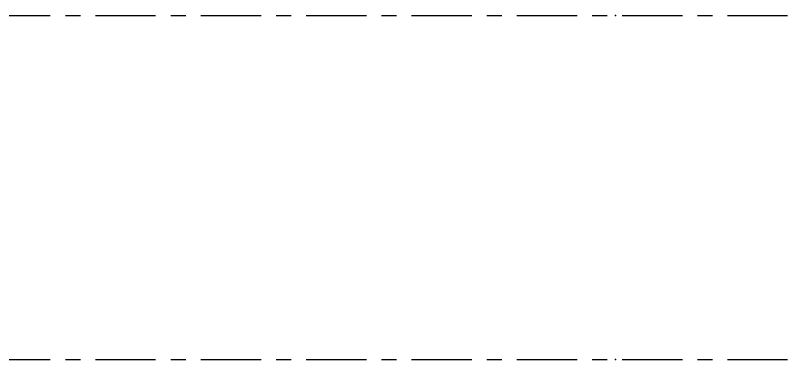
# Model space of a CAD drawing. Header units: millimetres. Extents: x 3774 to 718460, y -768339 to 192544.
# Drawn here: x 457858 to 460103, y -728317 to -727317 of the extents above; entities that cross this region are included whole.
import ezdxf

# ---------------------------------------------------------------- set-up
doc = ezdxf.new("R2010")
doc.units = ezdxf.units.MM
doc.linetypes.add('TA_GL_000.70000', pattern=[1.925, 0.7, -0.175, 0.175, -0.175, 0.7])
doc.layers.add('000 - 0_SYM_DWG_GRIDLINE_MAIN_COLOR_251', color=7, linetype='Continuous')
doc.styles.add('TA', font='', dxfattribs={"height": 4.5})
doc.styles.get('TA').set_extended_font_data('Cordia New')

# ---------------------------------------------------------------- blocks, each defined once
blk = doc.blocks.new('*U5908')
at = {"layer": '000 - 0_SYM_DWG_GRIDLINE_MAIN_COLOR_251', "color": 7, "linetype": 'ByBlock', "ltscale": 5}
blk.add_line((10, 0), (-471.236, 0), dxfattribs=at)
at = {"layer": '000 - 0_SYM_DWG_GRIDLINE_MAIN_COLOR_251', "color": 7}
blk.add_point((-461.236, 0), dxfattribs=at)
at = {"color": 7, "style": 'TA', "flags": 1}
blk.add_attdef('LOCATION', (6, -6), '', height=4.5, rotation=270, dxfattribs=at)
blk = doc.blocks.new('W-1-PP19-SE-ENT3_20260407-142507PP19_ENT3_ELE1_DIMS_2')
at = {"layer": '000 - 0_SYM_DWG_GRIDLINE_MAIN_COLOR_251', "color": 7, "linetype": 'TA_GL_000.70000', "xscale": 50.00000000000003, "yscale": 50.00000000000003, "zscale": 50.00000000000003, "rotation": 180}
blk.add_blockref('*U5908', (-12415.2, 106550), dxfattribs=at)

msp = doc.modelspace()

# ---------------------------------------------------------------- block references
at = {"color": 7}
msp.add_blockref('W-1-PP19-SE-ENT3_20260407-142507PP19_ENT3_ELE1_DIMS_2', (448956.051, -833866.64), dxfattribs=at)
at = {"layer": '000 - 0_SYM_DWG_GRIDLINE_MAIN_COLOR_251', "color": 7, "linetype": 'TA_GL_000.70000', "xscale": 50.00000000000003, "yscale": 50.00000000000003, "zscale": 50.00000000000003, "rotation": 180}
msp.add_blockref('*U5908', (436540.858, -728316.64), dxfattribs=at)

doc.saveas('drawing.dxf')
